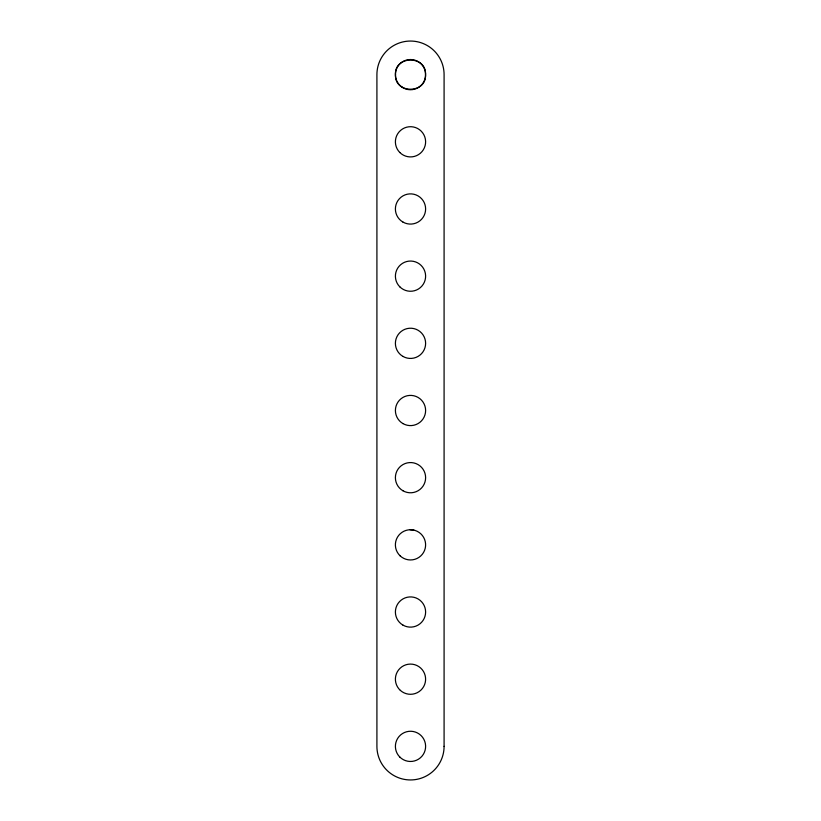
<?xml version="1.0" encoding="UTF-8"?>
<svg xmlns="http://www.w3.org/2000/svg" width="821" height="821" viewBox="0 0 821 821"><rect width="100%" height="100%" fill="white"/><g stroke="black" fill="none" stroke-linecap="round" stroke-linejoin="round"><path stroke-width="1.23" d="M410.048 529.74L413.979 530.14M395.506 74.783C394.552 94.23 426.838 93.912 425.494 74.485C426.448 55.038 394.162 55.366 395.506 74.783M444.089 746.361L444.089 74.639A33.589 33.589 0 0 0 410.5 41.05A33.589 33.589 0 0 0 376.911 74.639L376.911 746.361A33.589 33.589 0 0 0 410.5 779.95A33.589 33.589 0 0 0 444.089 746.361M401.767 86.975A15.117 15.117 0 0 0 425.545 76.025A15.117 15.117 0 0 0 404.178 60.908A15.117 15.117 0 0 0 401.767 86.975M400.135 555.848A15.117 15.117 0 0 0 425.206 548.325A15.117 15.117 0 0 0 406.159 530.366A15.117 15.117 0 0 0 400.135 555.848M402.947 625.109A15.117 15.117 0 0 0 425.617 612.014A15.117 15.117 0 0 0 402.947 598.93A15.117 15.117 0 0 0 402.947 625.109M400.35 690.389A15.117 15.117 0 0 0 425.268 682.384A15.117 15.117 0 0 0 405.882 664.805A15.117 15.117 0 0 0 400.35 690.389M399.817 757.054A15.117 15.117 0 0 0 425.104 750.271A15.117 15.117 0 0 0 406.59 731.768A15.117 15.117 0 0 0 399.817 757.054M402.947 490.763A15.117 15.117 0 0 0 425.617 477.668A15.117 15.117 0 0 0 402.947 464.583A15.117 15.117 0 0 0 402.947 490.763M402.947 356.417A15.117 15.117 0 0 0 425.617 343.332A15.117 15.117 0 0 0 402.947 330.237A15.117 15.117 0 0 0 402.947 356.417M402.947 423.585A15.117 15.117 0 0 0 425.617 410.5A15.117 15.117 0 0 0 402.947 397.415A15.117 15.117 0 0 0 402.947 423.585M399.817 286.837A15.117 15.117 0 0 0 425.104 280.064A15.117 15.117 0 0 0 406.59 261.56A15.117 15.117 0 0 0 399.817 286.837M402.947 222.07A15.117 15.117 0 0 0 425.617 208.986A15.117 15.117 0 0 0 402.947 195.891A15.117 15.117 0 0 0 402.947 222.07M399.817 152.501A15.117 15.117 0 0 0 425.104 145.717A15.117 15.117 0 0 0 406.59 127.214A15.117 15.117 0 0 0 399.817 152.501"/></g></svg>
